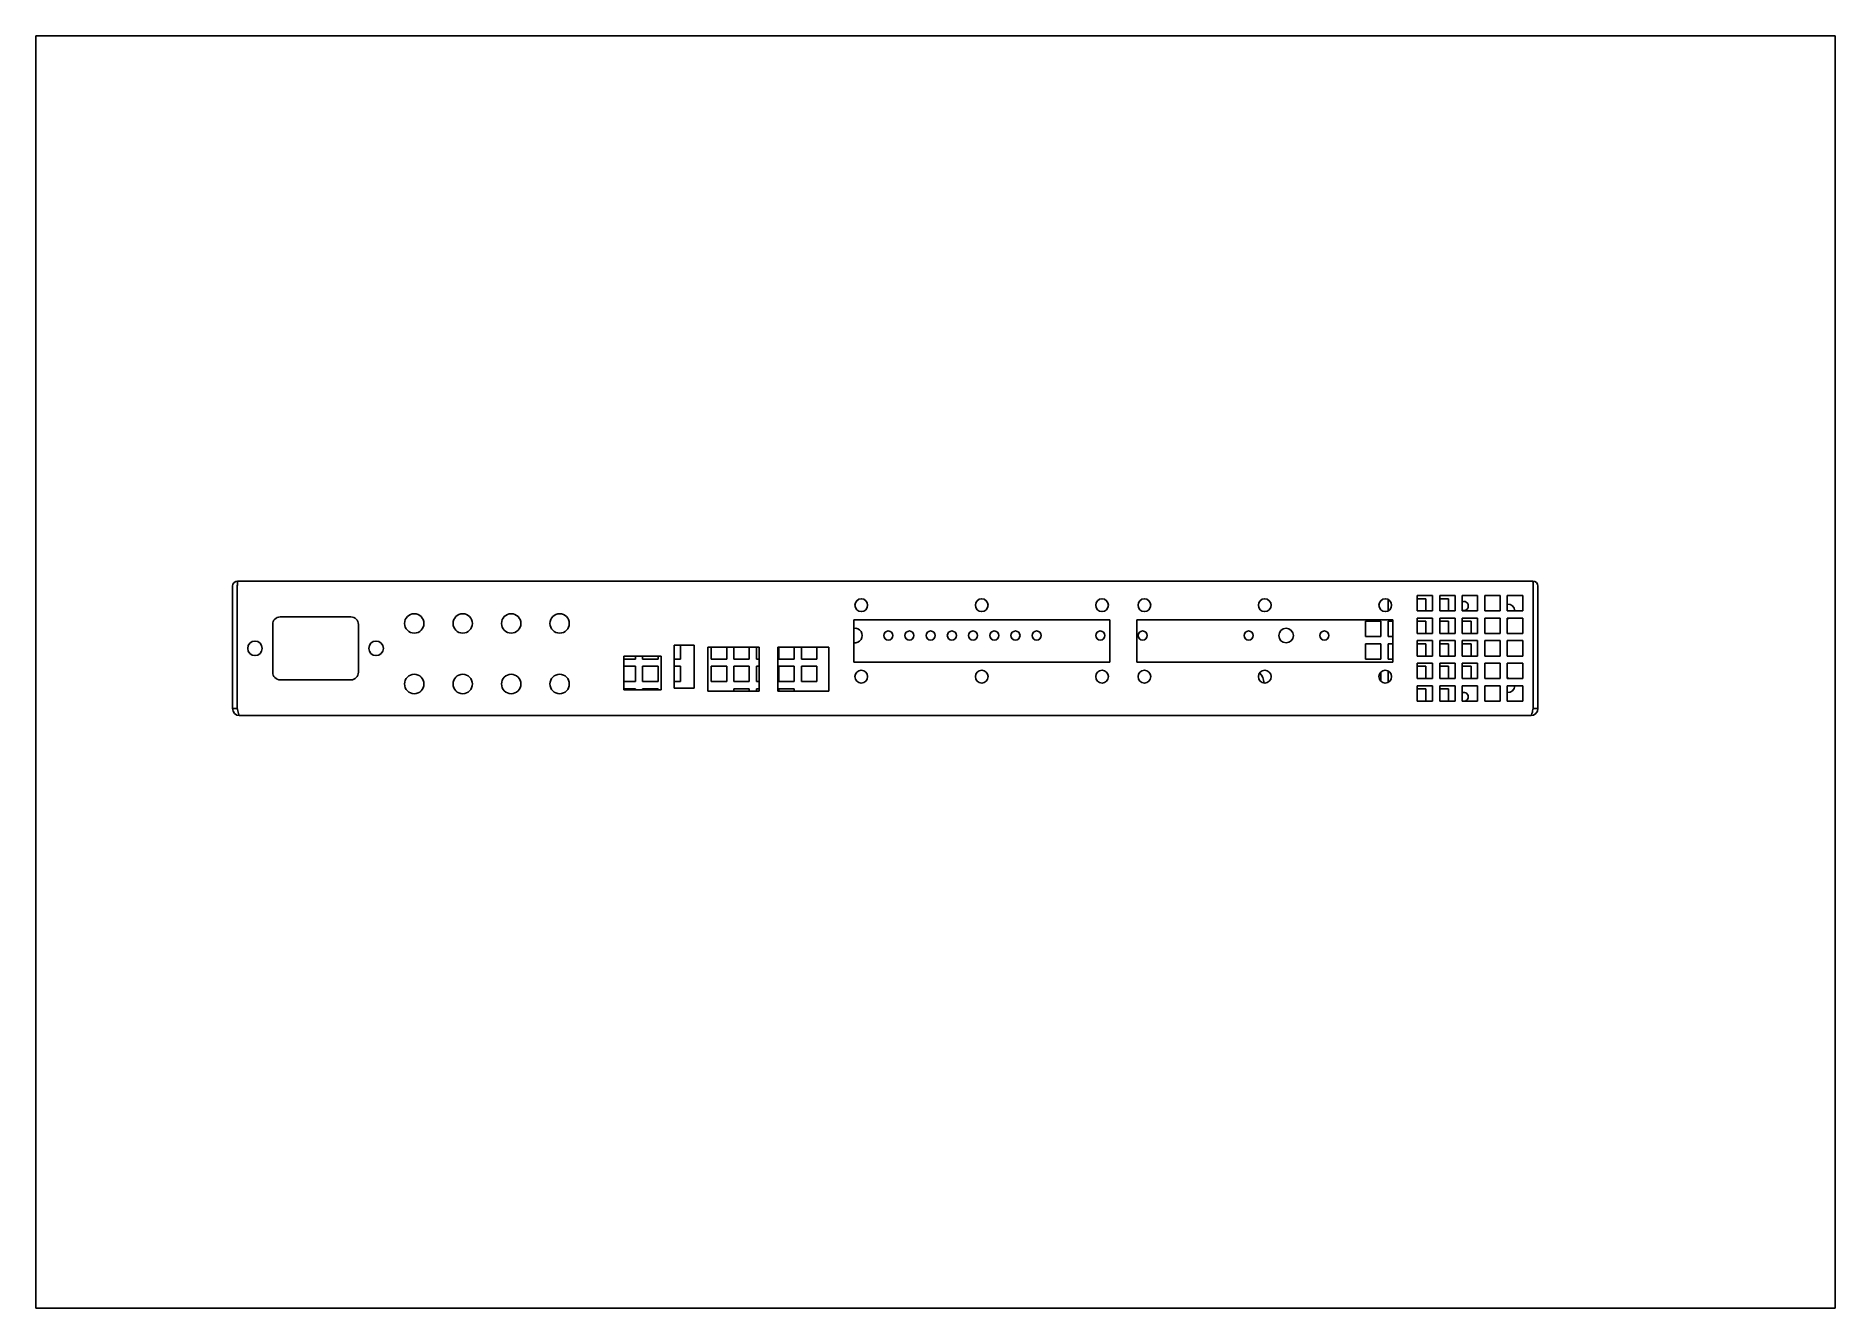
# Model space of a CAD drawing. Header units: millimetres. Extents: x 0 to 594, y 0 to 420.
import ezdxf

# ---------------------------------------------------------------- set-up
doc = ezdxf.new("R2010")
doc.units = ezdxf.units.MM
doc.header["$LTSCALE"] = 32.67
doc.layers.get('0').update_dxf_attribs({"linetype": 'CONTINUOUS'})
doc.layers.add('AXES', color=7, linetype='CONTINUOUS')

msp = doc.modelspace()

# ---------------------------------------------------------------- linework, layer by layer
at = {"color": 7, "linetype": 'CONTINUOUS'}
for p, q in [((0, 0), (0, 420)), ((0, 420), (594, 420)), ((594, 0), (594, 420)), ((446.42, 233.91), (446.42, 230.2)), ((458.94, 234.21), (456.03, 234.21)), ((458.94, 230.15), (458.94, 234.21)), ((466.38, 234.21), (463.48, 234.21)), ((466.38, 230.15), (466.38, 234.21)), ((444.06, 226.77), (438.98, 226.77)), ((438.98, 226.77), (438.98, 221.69)), ((444.06, 221.69), (444.06, 226.77)), ((448, 226.77), (446.42, 226.77)), ((446.42, 226.77), (446.42, 221.69)), ((458.94, 226.77), (456.03, 226.77)), ((458.94, 222.71), (458.94, 226.77)), ((466.38, 226.77), (463.48, 226.77)), ((466.38, 222.71), (466.38, 226.77)), ((473.82, 226.77), (470.92, 226.77)), ((473.82, 222.71), (473.82, 226.77)), ((438.98, 221.69), (444.06, 221.69)), ((446.42, 221.69), (448, 221.69)), ((194.12, 214.25), (197.94, 214.25)), ((197.94, 214.25), (197.94, 215.25)), ((200.3, 215.25), (200.3, 214.25)), ((200.3, 214.25), (205.38, 214.25)), ((205.38, 214.25), (205.38, 215.25)), ((210.71, 214.25), (212.82, 214.25)), ((212.82, 214.25), (212.82, 218.89)), ((222.98, 218.19), (222.98, 214.25)), ((222.98, 214.25), (228.06, 214.25)), ((228.06, 214.25), (228.06, 218.19)), ((230.42, 218.19), (230.42, 214.25)), ((230.42, 214.25), (235.5, 214.25)), ((235.5, 214.25), (235.5, 218.19)), ((237.86, 218.19), (237.86, 214.25)), ((237.86, 214.25), (238.73, 214.25)), ((245.3, 218.19), (245.3, 214.25)), ((245.3, 214.25), (250.38, 214.25)), ((250.38, 214.25), (250.38, 218.19)), ((252.74, 218.19), (252.74, 214.25)), ((252.74, 214.25), (257.82, 214.25)), ((257.82, 214.25), (257.82, 218.19)), ((444.06, 219.33), (438.98, 219.33)), ((438.98, 219.33), (438.98, 214.25)), ((438.98, 214.25), (444.06, 214.25)), ((444.06, 214.25), (444.06, 219.33)), ((448, 219.33), (446.42, 219.33)), ((446.42, 219.33), (446.42, 214.25)), ((446.42, 214.25), (448, 214.25)), ((458.94, 219.33), (456.03, 219.33)), ((458.94, 215.27), (458.94, 219.33)), ((466.38, 219.33), (463.48, 219.33)), ((466.38, 215.27), (466.38, 219.33)), ((473.82, 219.33), (470.92, 219.33)), ((473.82, 215.27), (473.82, 219.33)), ((197.94, 211.89), (194.12, 211.89)), ((197.94, 206.81), (197.94, 211.89)), ((200.3, 211.89), (200.3, 206.81)), ((205.38, 211.89), (200.3, 211.89)), ((205.38, 206.81), (205.38, 211.89)), ((212.82, 211.89), (210.71, 211.89)), ((212.82, 206.81), (212.82, 211.89)), ((222.98, 211.89), (222.98, 206.81)), ((228.06, 211.89), (222.98, 211.89)), ((228.06, 206.81), (228.06, 211.89)), ((230.42, 211.89), (230.42, 206.81)), ((235.5, 211.89), (230.42, 211.89)), ((235.5, 206.81), (235.5, 211.89)), ((237.86, 211.89), (237.86, 206.81)), ((238.73, 211.89), (237.86, 211.89)), ((245.3, 211.89), (245.3, 206.81)), ((250.38, 211.89), (245.3, 211.89)), ((250.38, 206.81), (250.38, 211.89)), ((252.74, 211.89), (252.74, 206.81)), ((257.82, 211.89), (252.74, 211.89)), ((257.82, 206.81), (257.82, 211.89)), ((444.06, 206.94), (444.06, 209.97)), ((446.42, 210.31), (446.42, 206.81)), ((458.94, 211.89), (456.03, 211.89)), ((458.94, 207.83), (458.94, 211.89)), ((466.38, 211.89), (463.48, 211.89)), ((466.38, 207.83), (466.38, 211.89)), ((473.82, 211.89), (470.92, 211.89)), ((473.82, 207.83), (473.82, 211.89)), ((194.12, 206.81), (197.94, 206.81)), ((197.94, 204.45), (194.12, 204.45)), ((197.94, 204.15), (197.94, 204.45)), ((200.3, 206.81), (205.38, 206.81)), ((200.3, 204.45), (200.3, 204.15)), ((205.38, 204.45), (200.3, 204.45)), ((205.38, 204.15), (205.38, 204.45)), ((210.71, 206.81), (212.82, 206.81)), ((222.98, 206.81), (228.06, 206.81)), ((230.42, 206.81), (235.5, 206.81)), ((230.42, 204.45), (230.42, 203.69)), ((235.5, 204.45), (230.42, 204.45)), ((235.5, 203.69), (235.5, 204.45)), ((237.86, 206.81), (238.73, 206.81)), ((237.86, 204.45), (237.86, 203.69)), ((238.73, 204.45), (237.86, 204.45)), ((245.3, 206.81), (250.38, 206.81)), ((245.3, 204.45), (245.3, 203.69)), ((250.38, 204.45), (245.3, 204.45)), ((250.38, 203.69), (250.38, 204.45)), ((252.74, 206.81), (257.82, 206.81)), ((446.42, 206.81), (446.74, 206.81)), ((458.94, 204.45), (456.03, 204.45)), ((458.94, 200.39), (458.94, 204.45)), ((466.38, 204.45), (463.48, 204.45)), ((466.38, 200.39), (466.38, 204.45)), ((66.48, 197.95), (64.9, 197.95)), ((494.33, 197.95), (495.9, 197.95)), ((0, 0), (594, 0))]:
    msp.add_line(p, q, dxfattribs=at)
at = {"color": 3, "linetype": 'CONTINUOUS'}
for p, q in [((64.9, 197.95), (64.9, 238.32)), ((66.48, 197.95), (66.48, 238.32)), ((494.19, 240.04), (66.61, 240.04)), ((494.33, 197.95), (494.33, 238.32)), ((495.9, 197.95), (495.9, 238.32)), ((456.03, 235.23), (461.11, 235.23)), ((456.03, 230.15), (456.03, 235.23)), ((461.11, 230.15), (461.11, 235.23)), ((463.48, 235.23), (468.56, 235.23)), ((463.48, 230.15), (463.48, 235.23)), ((468.56, 235.23), (468.56, 230.15)), ((470.92, 235.23), (476, 235.23)), ((470.92, 230.15), (470.92, 235.23)), ((476, 235.23), (476, 230.15)), ((478.36, 235.23), (483.44, 235.23)), ((478.36, 230.15), (478.36, 235.23)), ((483.44, 235.23), (483.44, 230.15)), ((485.8, 235.23), (490.88, 235.23)), ((485.8, 230.15), (485.8, 235.23)), ((490.88, 235.23), (490.88, 230.15)), ((270, 213.26), (270, 227.26)), ((270, 227.26), (354.53, 227.26)), ((354.53, 227.26), (354.53, 213.26)), ((363.47, 227.26), (448, 227.26)), ((363.47, 213.26), (363.47, 227.26)), ((448, 227.26), (448, 213.26)), ((461.11, 230.15), (456.03, 230.15)), ((456.03, 227.79), (461.11, 227.79)), ((456.03, 222.71), (456.03, 227.79)), ((461.11, 222.71), (461.11, 227.79)), ((468.56, 230.15), (463.48, 230.15)), ((463.48, 227.79), (468.56, 227.79)), ((463.48, 222.71), (463.48, 227.79)), ((468.56, 227.79), (468.56, 222.71)), ((476, 230.15), (470.92, 230.15)), ((470.92, 227.79), (476, 227.79)), ((470.92, 222.71), (470.92, 227.79)), ((476, 227.79), (476, 222.71)), ((483.44, 230.15), (478.36, 230.15)), ((478.36, 227.79), (483.44, 227.79)), ((478.36, 222.71), (478.36, 227.79)), ((483.44, 227.79), (483.44, 222.71)), ((490.88, 230.15), (485.8, 230.15)), ((485.8, 227.79), (490.88, 227.79)), ((485.8, 222.71), (485.8, 227.79)), ((490.88, 227.79), (490.88, 222.71)), ((461.11, 222.71), (456.03, 222.71)), ((456.03, 220.35), (461.11, 220.35)), ((456.03, 215.27), (456.03, 220.35)), ((461.11, 215.27), (461.11, 220.35)), ((468.56, 222.71), (463.48, 222.71)), ((463.48, 220.35), (468.56, 220.35)), ((463.48, 215.27), (463.48, 220.35)), ((468.56, 220.35), (468.56, 215.27)), ((476, 222.71), (470.92, 222.71)), ((470.92, 220.35), (476, 220.35)), ((470.92, 215.27), (470.92, 220.35)), ((476, 220.35), (476, 215.27)), ((483.44, 222.71), (478.36, 222.71)), ((478.36, 220.35), (483.44, 220.35)), ((478.36, 215.27), (478.36, 220.35)), ((483.44, 220.35), (483.44, 215.27)), ((490.88, 222.71), (485.8, 222.71)), ((485.8, 220.35), (490.88, 220.35)), ((485.8, 215.27), (485.8, 220.35)), ((490.88, 220.35), (490.88, 215.27)), ((194.12, 204.15), (194.12, 215.25)), ((194.12, 215.25), (206.37, 215.25)), ((206.37, 215.25), (206.37, 204.15)), ((210.71, 204.69), (210.71, 218.89)), ((210.71, 218.89), (217.31, 218.89)), ((217.31, 218.89), (217.31, 204.69)), ((221.86, 203.69), (221.86, 218.19)), ((221.86, 218.19), (238.73, 218.19)), ((238.73, 218.19), (238.73, 203.69)), ((244.92, 203.69), (244.92, 218.19)), ((244.92, 218.19), (261.79, 218.19)), ((261.79, 218.19), (261.79, 203.69)), ((461.11, 215.27), (456.03, 215.27)), ((468.56, 215.27), (463.48, 215.27)), ((476, 215.27), (470.92, 215.27)), ((483.44, 215.27), (478.36, 215.27)), ((490.88, 215.27), (485.8, 215.27)), ((354.53, 213.26), (270, 213.26)), ((448, 213.26), (363.47, 213.26)), ((456.03, 212.91), (461.11, 212.91)), ((456.03, 207.83), (456.03, 212.91)), ((461.11, 207.83), (461.11, 212.91)), ((463.48, 212.91), (468.56, 212.91)), ((463.48, 207.83), (463.48, 212.91)), ((468.56, 212.91), (468.56, 207.83)), ((470.92, 212.91), (476, 212.91)), ((470.92, 207.83), (470.92, 212.91)), ((476, 212.91), (476, 207.83)), ((478.36, 212.91), (483.44, 212.91)), ((478.36, 207.83), (478.36, 212.91)), ((483.44, 212.91), (483.44, 207.83)), ((485.8, 212.91), (490.88, 212.91)), ((485.8, 207.83), (485.8, 212.91)), ((490.88, 212.91), (490.88, 207.83)), ((206.37, 204.15), (194.12, 204.15)), ((217.31, 204.69), (210.71, 204.69)), ((238.73, 203.69), (221.86, 203.69)), ((261.79, 203.69), (244.92, 203.69)), ((461.11, 207.83), (456.03, 207.83)), ((456.03, 205.47), (461.11, 205.47)), ((456.03, 200.39), (456.03, 205.47)), ((461.11, 200.39), (461.11, 205.47)), ((468.56, 207.83), (463.48, 207.83)), ((463.48, 205.47), (468.56, 205.47)), ((463.48, 200.39), (463.48, 205.47)), ((468.56, 205.47), (468.56, 200.39)), ((476, 207.83), (470.92, 207.83)), ((470.92, 205.47), (476, 205.47)), ((470.92, 200.39), (470.92, 205.47)), ((476, 205.47), (476, 200.39)), ((483.44, 207.83), (478.36, 207.83)), ((478.36, 205.47), (483.44, 205.47)), ((478.36, 200.39), (478.36, 205.47)), ((483.44, 205.47), (483.44, 200.39)), ((490.88, 207.83), (485.8, 207.83)), ((485.8, 205.47), (490.88, 205.47)), ((485.8, 200.39), (485.8, 205.47)), ((490.88, 205.47), (490.88, 200.39)), ((461.11, 200.39), (456.03, 200.39)), ((468.56, 200.39), (463.48, 200.39)), ((476, 200.39), (470.92, 200.39)), ((483.44, 200.39), (478.36, 200.39)), ((490.88, 200.39), (485.8, 200.39)), ((67.26, 195.59), (493.54, 195.59))]:
    msp.add_line(p, q, dxfattribs=at)
for centre in [(272.5, 232.06), (312.26, 232.06), (352.02, 232.06), (365.97, 232.06), (405.73, 232.06), (445.5, 232.06), (272.5, 208.46), (312.26, 208.46), (352.02, 208.46), (365.97, 208.46), (405.73, 208.46), (445.5, 208.46)]:
    msp.add_circle(centre, 2.1, dxfattribs=at)
for centre, radius, start, end in [((66.61, 238.32), 1.71, 90, 180), ((83, 238.32), 16.52, 179.50705, 179.99489), ((494.19, 238.32), 1.71, 0, 90), ((477.81, 238.32), 16.52, 0.00511, 0.49295), ((67.26, 197.95), 2.36, 180, 270), ((493.54, 197.95), 2.36, 270, 360)]:
    msp.add_arc(centre, radius, start, end, dxfattribs=at)
at = {"color": 7, "linetype": 'CONTINUOUS'}
msp.add_arc((400.4, 206.04), 5.1, 4.26298, 44.51616, dxfattribs=at)
at = {"color": 3, "linetype": 'CONTINUOUS'}
for points, knots in [([(66.5, 239.37), (66.5, 239.31), (66.49, 239.01), (66.48, 238.7), (66.48, 238.47)], [0, 0, 0, 0, 0.219107, 1, 1, 1, 1]), ([(66.57, 239.96), (66.55, 239.89), (66.53, 239.69), (66.51, 239.49), (66.5, 239.37)], [0, 0, 0, 0, 0.38762, 1, 1, 1, 1]), ([(66.61, 240.04), (66.61, 240.04), (66.58, 240.02), (66.58, 239.98), (66.57, 239.96)], [0, 0, 0, 0, 0.130059, 1, 1, 1, 1]), ([(494.19, 240.04), (494.2, 240.04), (494.22, 240.02), (494.23, 239.98), (494.23, 239.96)], [0, 0, 0, 0, 0.130059, 1, 1, 1, 1]), ([(494.23, 239.96), (494.25, 239.89), (494.27, 239.69), (494.29, 239.49), (494.3, 239.37)], [0, 0, 0, 0, 0.38762, 1, 1, 1, 1]), ([(494.3, 239.37), (494.3, 239.31), (494.32, 239.01), (494.33, 238.7), (494.33, 238.47)], [0, 0, 0, 0, 0.219107, 1, 1, 1, 1]), ([(66.48, 197.95), (66.5, 197.84), (66.58, 197.45), (66.67, 197.06), (66.74, 196.77)], [0, 0, 0, 0, 0.260513, 1, 1, 1, 1]), ([(66.74, 196.77), (66.81, 196.47), (66.91, 196.09), (67.09, 195.69), (67.21, 195.59), (67.26, 195.59)], [0, 0, 0, 0, 0.680698, 0.883812, 1, 1, 1, 1]), ([(494.07, 196.77), (493.99, 196.47), (493.89, 196.09), (493.71, 195.69), (493.59, 195.59), (493.54, 195.59)], [0, 0, 0, 0, 0.680698, 0.883812, 1, 1, 1, 1]), ([(494.33, 197.95), (494.31, 197.84), (494.22, 197.45), (494.14, 197.06), (494.07, 196.77)], [0, 0, 0, 0, 0.260513, 1, 1, 1, 1])]:
    msp.add_open_spline(points, degree=3, knots=knots, dxfattribs=at)
at = {"layer": 'AXES', "color": 3, "linetype": 'CONTINUOUS'}
for p, q in [((80.65, 228.21), (103.95, 228.21)), ((78.15, 209.91), (78.15, 225.71)), ((106.45, 225.71), (106.45, 209.91)), ((103.95, 207.41), (80.65, 207.41))]:
    msp.add_line(p, q, dxfattribs=at)
for centre, radius in [((124.9, 226.04), 3.2), ((140.9, 226.04), 3.2), ((156.9, 226.04), 3.2), ((172.9, 226.04), 3.2), ((72.3, 217.81), 2.4), ((112.3, 217.81), 2.4), ((124.9, 206.04), 3.2), ((140.9, 206.04), 3.2), ((156.9, 206.04), 3.2), ((172.9, 206.04), 3.2)]:
    msp.add_circle(centre, radius, dxfattribs=at)
at = {"layer": 'AXES', "color": 7, "linetype": 'CONTINUOUS'}
for centre, radius in [((281.4, 222.04), 1.5), ((288.4, 222.04), 1.5), ((295.4, 222.04), 1.5), ((302.4, 222.04), 1.5), ((309.4, 222.04), 1.5), ((316.4, 222.04), 1.5), ((323.4, 222.04), 1.5), ((330.4, 222.04), 1.5), ((351.4, 222.04), 1.5), ((365.4, 222.04), 1.5), ((400.4, 222.04), 1.5), ((412.75, 222.04), 2.4), ((425.4, 222.04), 1.5)]:
    msp.add_circle(centre, radius, dxfattribs=at)
for centre, radius, start, end in [((471.4, 231.79), 1.5, 250.71659, 109.28341), ((485.9, 230.04), 2.4, 2.95633, 92.50281), ((485.9, 230.04), 2.4, 266.87311, 289.14185), ((270.4, 222.04), 2.4, 260.09538, 99.90462), ((485.9, 205.59), 2.4, 70.61347, 90), ((471.4, 201.79), 1.5, 288.48998, 109.28341), ((485.9, 205.59), 2.4, 267.49719, 356.9931)]:
    msp.add_arc(centre, radius, start, end, dxfattribs=at)
at = {"layer": 'AXES', "color": 3, "linetype": 'CONTINUOUS'}
for centre, start, end in [((80.65, 225.71), 90, 180), ((103.95, 225.71), 0, 90), ((80.65, 209.91), 180, 270), ((103.95, 209.91), 270, 360)]:
    msp.add_arc(centre, 2.5, start, end, dxfattribs=at)

doc.saveas('drawing.dxf')
